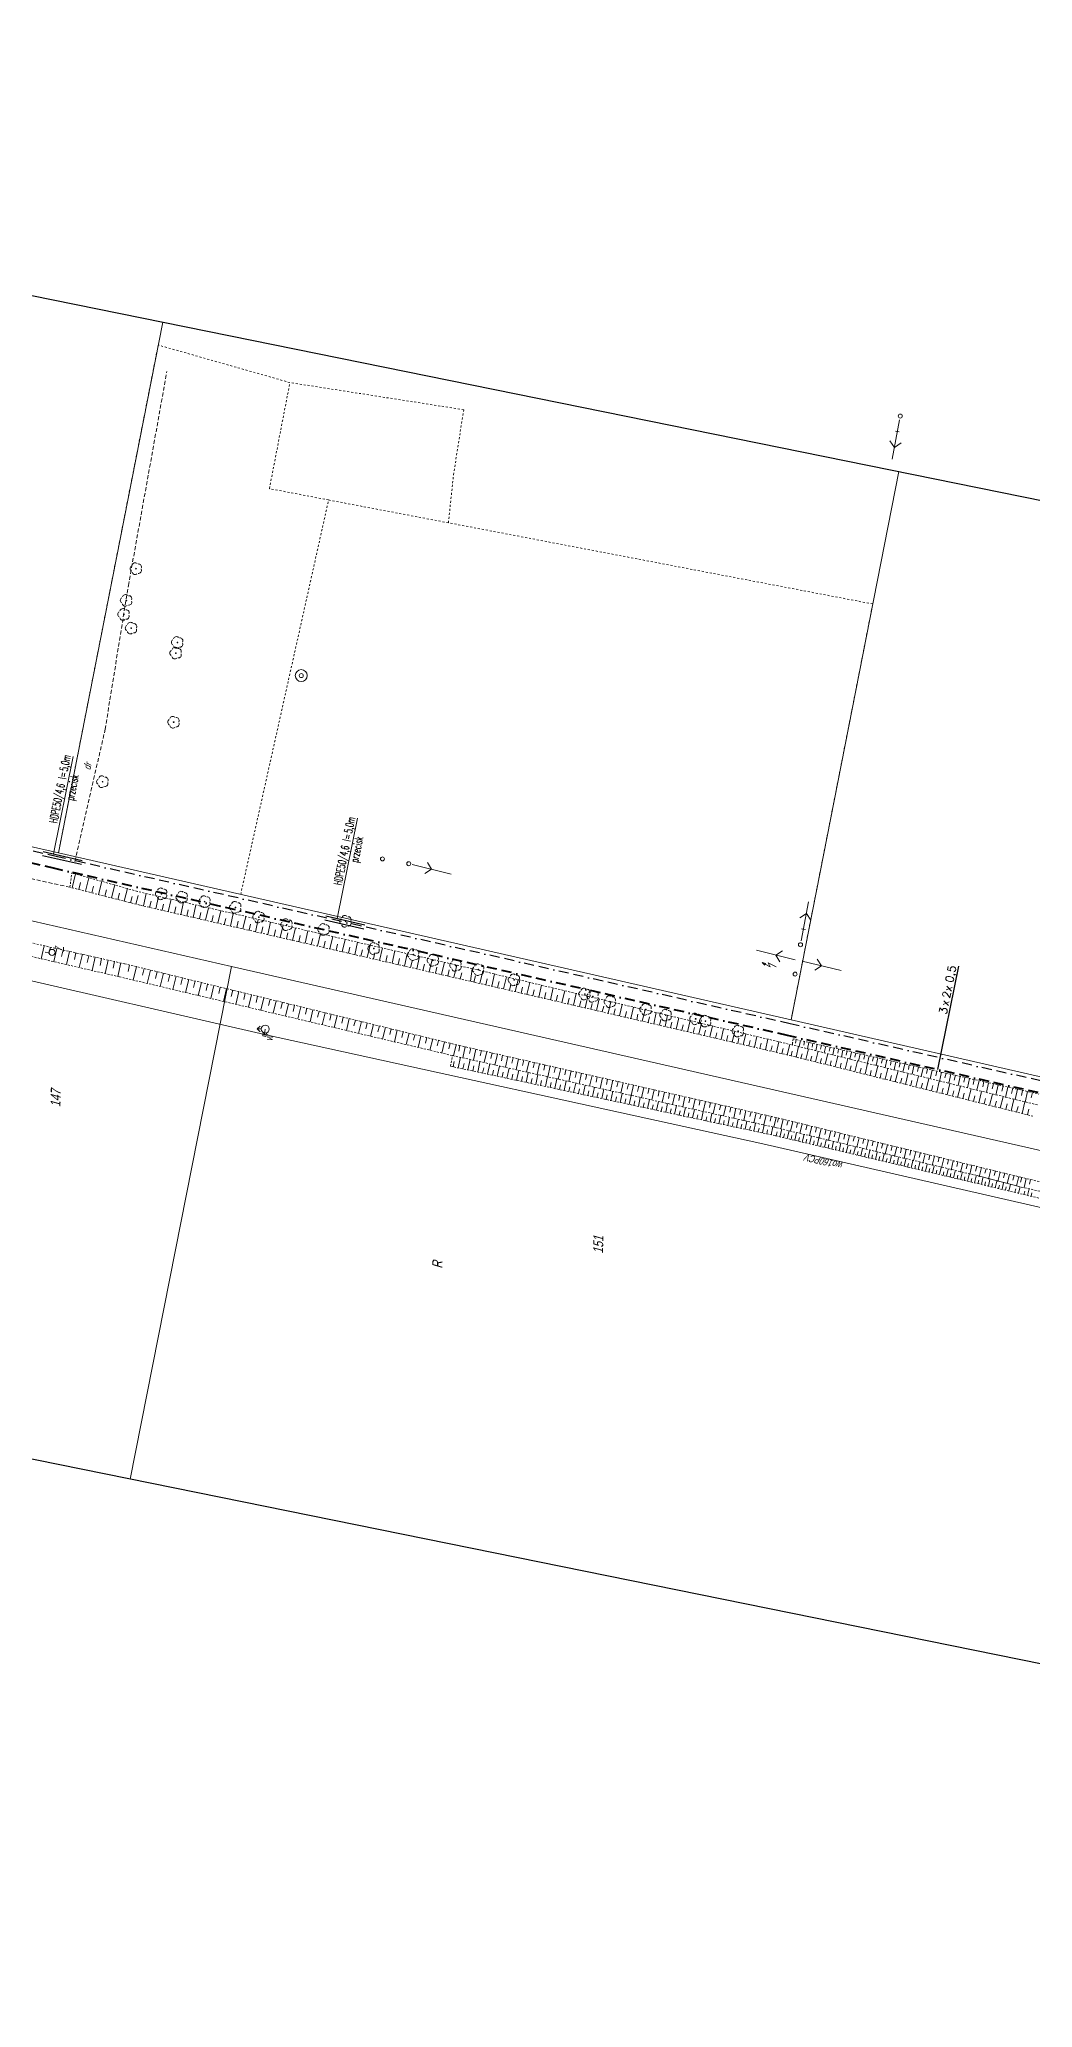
# Model space of a CAD drawing. Header units: millimetres. Extents: x 4848043 to 9699780, y 5827542 to 11659147.
# Drawn here: x 4851674 to 4851922.4, y 5828833.9 to 5829325.8 of the extents above; entities that cross this region are included whole.
import ezdxf
from ezdxf.enums import TextEntityAlignment as Align

# ---------------------------------------------------------------- set-up
doc = ezdxf.new("R2010")
doc.units = ezdxf.units.MM
doc.header["$MEASUREMENT"] = 0
for name, pattern in [('0', [0]), ('BORDER', [1.75, 0.5, -0.25, 0.5, -0.25, 0, -0.25]), ('GUZ', [1, 0.5, -0.5]), ('KOU', [1.5, 1, -0.5]), ('UPW', [0]), ('WSQ', [0.85, 0.5, -0.35])]:
    doc.linetypes.add(name, pattern=pattern)
doc.layers.get('0').update_dxf_attribs({"lineweight": 18})
for name, color, linetype, lineweight in [('EDZPD_L_0', 251, '0', 18), ('EDZTD_T_0', 7, '0', 25), ('EUZOU_T_0', 251, '0', 18), ('EUZPU_L_4', 251, 'GUZ', 18), ('SDROK_T_0', 250, '0', 18), ('SDRPK_L_1', 7, 'KOU', 18), ('SZNPM_T_0', 251, '0', 18), ('SZZPZ_T_0', 251, '0', 15), ('TEL kable doziemne proj.', 32, 'BORDER', 30), ('TEL rury', 6, 'Continuous', 30), ('TEL rury opis', 6, 'Continuous', 20), ('TES kable doziemne proj.', 4, 'BORDER', 40), ('UEEPA_T_2', 251, '0', 18), ('UEEPA_T_6', 250, '0', 18), ('UWWOA_T_0', 251, '0', 18), ('UWWOO_T_0', 251, '0', 18), ('UWWPA_T_0', 251, '0', 18), ('UWWPA_T_2', 251, '0', 18), ('UWWPO_L_0', 162, 'UPW', 18), ('WUKPS_L_1', 251, '0', 18), ('WUKPS_L_2', 251, '0', 18)]:
    doc.layers.add(name, color=color, linetype=linetype, lineweight=lineweight)
doc.layers.add('RYS layout', color=7, linetype='Continuous', lineweight=30, plot=False)
doc.layers.add('TES opisy kabli abon.', color=30, linetype='Continuous')
doc.layers.add('TES opisy kabli rozdz.', color=30, linetype='Continuous')
doc.styles.add('ROMANS', font='simplex.shx')
doc.styles.add('SIMPLEX', font='simplex.shx', dxfattribs={"width": 0.8, "height": 1.5})
doc.styles.get("Standard").update_dxf_attribs({"font": 'txt', "width": 0.8, "oblique": 15})

# ---------------------------------------------------------------- blocks, each defined once
blk = doc.blocks.new('OSM')
at = {"color": 0}
blk.add_line((0, 0.375), (0, 0.875), dxfattribs=at)
blk.add_circle((0, 0), 0.375, dxfattribs=at)
blk = doc.blocks.new('DLI')
at = {"color": 0}
blk.add_circle((0, 0), 0.045, dxfattribs=at)
for centre, start, end in [((-0.357, 0.116), 102.488, 221.918), ((0, 0.375), 30.487, 149.918), ((0.357, 0.116), -41.514, 77.916), ((-0.22, -0.303), 174.489, 293.916), ((0.22, -0.303), -113.512, 5.915)]:
    blk.add_arc(centre, 0.375, start, end, dxfattribs=at)
blk = doc.blocks.new('SLS')
at = {"color": 0}
blk.add_circle((0, 0), 0.25, dxfattribs=at)
blk.add_circle((0, 0), 0.25, dxfattribs=at)
blk = doc.blocks.new('PNN')
at = {"color": 0}
for p, q in [((0.4395, 0.01539), (5.4395, 0.01539)), ((2.9395, 0.01539), (2.2324, 0.72249)), ((2.9395, 0.01539), (2.2324, -0.69171))]:
    blk.add_line(p, q, dxfattribs=at)
blk = doc.blocks.new('PTR')
at = {"color": 0}
for p, q in [((0, 0.75), (0.3488, 1.44765)), ((0.5, 1), (0, 0.75)), ((0, 0), (0.5, 1)), ((0.5, 1.75), (0.1882, 1.4059)), ((0.5, 1.75), (0.4118, 1.2941))]:
    blk.add_line(p, q, dxfattribs=at)
blk = doc.blocks.new('PSN')
at = {"color": 0}
for p, q in [((1.97572, 0.247525), (1.97572, -0.252475)), ((3.97572, -0.002475), (3.26862, 0.704625)), ((0.47572, -0.002475), (5.47572, -0.002475)), ((3.97572, -0.002475), (3.26862, -0.709575))]:
    blk.add_line(p, q, dxfattribs=at)
blk = doc.blocks.new('ZAS')
at = {"color": 0}
for p, q in [((0.2, 0.2), (-0.2, 0.2)), ((-0.2, 0.2), (-0.2, -0.2)), ((0.2, -0.2), (0.2, 0.2)), ((-0.2, -0.2), (0.2, -0.2))]:
    blk.add_line(p, q, dxfattribs=at)
blk.add_circle((0, 0), 0.045, dxfattribs=at)
blk = doc.blocks.new('HYP')
at = {"color": 0}
for p, q in [((0, 1), (-0.35355, 0.64645)), ((0, 0.5), (0, 1)), ((0, 1), (0.35355, 0.64645))]:
    blk.add_line(p, q, dxfattribs=at)
blk.add_circle((0, 0), 0.5, dxfattribs=at)
blk = doc.blocks.new('STD')
at = {"color": 0}
for radius in [0.75, 0.25]:
    blk.add_circle((0, 0), radius, dxfattribs=at)
blk = doc.blocks.new('OB')
at = {"style": 'ROMANS', "width": 0.6}
blk.add_text('l=', height=2, dxfattribs=at).set_placement((9.86, 0.18))
for tag, p in [('OB_TYP', (8.68, 0.18)), ('OB_SW', (11.54, -2.76))]:
    blk.add_attdef(tag, text='', height=2, dxfattribs=at).set_placement(p, align=Align.RIGHT)
blk.add_attdef('OB_DL', (11.91, 0.18), '', height=2, dxfattribs=at)
blk = doc.blocks.new('KB-IWP')
at = {"style": 'SIMPLEX'}
for p in [(-1.22, 0.25), (0.64, 0.25)]:
    blk.add_text('x', height=1, dxfattribs=at).set_placement(p, align=Align.RIGHT)
at = {"style": 'SIMPLEX', "flags": 1}
blk.add_attdef('TYP-KAB', text='', height=0.5, dxfattribs=at).set_placement((-6.02, 0.25), align=Align.RIGHT)
at = {"style": 'SIMPLEX'}
for tag, p in [('POJ-KAB', (-2.13, 0.25)), ('DL-KAB', (-0.62, -1.25))]:
    blk.add_attdef(tag, text='', height=1, dxfattribs=at).set_placement(p, align=Align.RIGHT)
for tag, p in [('KONS-KAB', (-0.52, 0.25)), ('SR-ZYL', (2.12, 0.25)), ('SEP', (-0.02, -1.25))]:
    blk.add_attdef(tag, text='', height=1, dxfattribs=at).set_placement(p, align=Align.CENTER)
at = {"style": 'SIMPLEX', "flags": 1}
blk.add_attdef('REJ-SZAF', (6.39, 0.25), '', height=0.5, dxfattribs=at)
at = {"style": 'SIMPLEX'}
blk.add_attdef('DL-MON', (0.7, -1.25), '', height=1, dxfattribs=at)

msp = doc.modelspace()

# ---------------------------------------------------------------- linework, layer by layer
at = {"layer": 'EDZPD_L_0', "linetype": '0'}
for p, q in [((4851704.83, 5829255.17), (4851678.77, 5829122.52)), ((4851888.87, 5829217.84), (4851861.96, 5829080.8)), ((4851678.77, 5829122.52), (4851616.99, 5829136.58)), ((4851861.96, 5829080.8), (4851678.77, 5829122.52)), ((4851646.67, 5829111.37), (4851722.07, 5829094.18)), ((4851722.07, 5829094.18), (4851696.68, 5828966.02)), ((4851722.07, 5829094.18), (4851973.87, 5829036.84)), ((4852261.16, 5828989.88), (4851861.96, 5829080.8))]:
    msp.add_line(p, q, dxfattribs=at)
at = {"layer": 'EUZPU_L_4', "linetype": 'GUZ'}
for p, q in [((4851703.7, 5829249.45), (4851678.77, 5829122.52)), ((4851736.64, 5829240.08), (4851703.7, 5829249.45)), ((4851731.52, 5829213.57), (4851736.64, 5829240.08)), ((4851780.1, 5829233.29), (4851736.64, 5829240.08)), ((4851777.55, 5829217.01), (4851780.1, 5829233.29)), ((4851776.28, 5829205.03), (4851777.55, 5829217.01)), ((4851724.33, 5829112.14), (4851746.32, 5829210.73)), ((4851746.32, 5829210.73), (4851731.52, 5829213.57)), ((4851776.28, 5829205.03), (4851746.32, 5829210.73)), ((4851882.37, 5829184.75), (4851776.28, 5829205.03)), ((4851861.96, 5829080.8), (4851882.37, 5829184.75))]:
    msp.add_line(p, q, dxfattribs=at)
at = {"layer": 'RYS layout'}
msp.add_lwpolyline([(4851649.87, 5829266.32), (4852404.5, 5829113.25), (4852347.84, 5828833.94), (4851593.21, 5828987.01)], close=True, dxfattribs=at)
at = {"layer": 'SDRPK_L_1', "linetype": 'KOU'}
for p, q in [((4851696.25, 5829189.34), (4851705.88, 5829242.81)), ((4851690.44, 5829153.42), (4851696.25, 5829189.34)), ((4851682.89, 5829120.4), (4851690.44, 5829153.42)), ((4851681.64, 5829113.95), (4851671.62, 5829116.15))]:
    msp.add_line(p, q, dxfattribs=at)
at = {"layer": 'TEL kable doziemne proj.', "ltscale": 5}
msp.add_lwpolyline([(4852314.83, 5828977.65), (4852314.61, 5828976.68), (4852274.62, 5828985.78), (4852260.93, 5828988.91), (4851861.73, 5829079.83), (4851678.55, 5829121.54), (4851616.77, 5829135.61), (4851588.7, 5829141.99), (4851504.91, 5829161.07), (4851442.51, 5829175.29), (4851380.15, 5829189.5), (4851361.65, 5829193.71), (4851270.02, 5829214.57), (4851155.05, 5829240.77), (4851083.77, 5829257), (4851034.31, 5829268.27), (4850913.16, 5829295.85), (4850781.49, 5829325.85)], dxfattribs=at)
at = {"layer": 'TEL rury'}
for p, q in [((4851674.74, 5829121.9), (4851684.49, 5829119.68)), ((4851674.96, 5829122.87), (4851684.71, 5829120.65)), ((4851745.39, 5829105.81), (4851755.15, 5829103.59)), ((4851745.62, 5829106.78), (4851755.37, 5829104.56))]:
    msp.add_line(p, q, dxfattribs=at)
at = {"layer": 'TEL rury opis'}
for p, q in [((4851677.52, 5829122.29), (4851682.47, 5829146.66)), ((4851748.49, 5829106.13), (4851753.57, 5829131.17))]:
    msp.add_line(p, q, dxfattribs=at)
at = {"layer": 'TES kable doziemne proj.', "ltscale": 5}
msp.add_lwpolyline([(4852317.75, 5828976.99), (4852316.86, 5828973.09), (4852273.95, 5828982.86), (4852260.27, 5828985.98), (4851861.07, 5829076.9), (4851677.88, 5829118.62), (4851616.1, 5829132.68), (4851588.04, 5829139.07), (4851504.24, 5829158.14), (4851441.84, 5829172.36), (4851379.49, 5829186.58), (4851360.98, 5829190.79), (4851269.36, 5829211.65), (4851251.13, 5829215.8)], dxfattribs=at)
at = {"layer": 'TES opisy kabli rozdz.'}
msp.add_line((4851903.81, 5829094.26), (4851898.55, 5829068.36), dxfattribs=at)
at = {"layer": 'UWWPO_L_0', "linetype": 'UPW'}
for p, q in [((4851730.29, 5829077.13), (4851565.92, 5829114.89)), ((4851730.29, 5829077.13), (4851730.47, 5829078.51)), ((4851854.92, 5829049.82), (4851730.29, 5829077.13)), ((4851985.61, 5829019.85), (4851854.92, 5829049.82))]:
    msp.add_line(p, q, dxfattribs=at)
at = {"layer": 'WUKPS_L_1', "linetype": '0'}
for p, q in [((4851682.18, 5829113.82), (4851683.06, 5829117.26)), ((4851685.5, 5829112.96), (4851686.36, 5829116.32)), ((4851683.85, 5829113.39), (4851684.28, 5829115.1)), ((4851687.13, 5829112.55), (4851687.56, 5829114.2)), ((4851688.77, 5829112.12), (4851689.61, 5829115.4)), ((4851690.4, 5829111.71), (4851690.81, 5829113.32)), ((4851692.01, 5829111.3), (4851692.83, 5829114.51)), ((4851693.61, 5829110.89), (4851694.01, 5829112.46)), ((4851695.2, 5829110.48), (4851696, 5829113.61)), ((4851696.79, 5829110.07), (4851697.18, 5829111.61)), ((4851698.13, 5829109.73), (4851698.68, 5829111.88)), ((4851700, 5829109.28), (4851700.71, 5829112.39)), ((4851703.11, 5829108.56), (4851703.82, 5829111.67)), ((4851706.21, 5829107.83), (4851706.95, 5829110.95)), ((4851701.55, 5829108.91), (4851701.92, 5829110.46)), ((4851704.66, 5829108.19), (4851705.03, 5829109.75)), ((4851707.79, 5829107.48), (4851708.14, 5829109.03)), ((4851709.34, 5829107.11), (4851710.06, 5829110.24)), ((4851710.9, 5829106.76), (4851711.24, 5829108.32)), ((4851712.45, 5829106.39), (4851713.16, 5829109.52)), ((4851714, 5829106.05), (4851714.37, 5829107.6)), ((4851715.56, 5829105.68), (4851716.27, 5829108.81)), ((4851717.11, 5829105.33), (4851717.48, 5829106.89)), ((4851718.66, 5829104.96), (4851719.38, 5829108.09)), ((4851720.22, 5829104.62), (4851720.59, 5829106.17)), ((4851721.77, 5829104.25), (4851722.49, 5829107.38)), ((4851724.88, 5829103.53), (4851725.62, 5829106.64)), ((4851728.01, 5829102.82), (4851728.72, 5829105.92)), ((4851723.33, 5829103.9), (4851723.69, 5829105.45)), ((4851726.45, 5829103.18), (4851726.8, 5829104.74)), ((4851729.56, 5829102.47), (4851729.91, 5829104.02)), ((4851731.12, 5829102.1), (4851731.83, 5829105.21)), ((4851732.67, 5829101.75), (4851733.02, 5829103.31)), ((4851734.22, 5829101.39), (4851734.94, 5829104.49)), ((4851735.78, 5829101.04), (4851736.12, 5829102.59)), ((4851737.33, 5829100.67), (4851738.05, 5829103.78)), ((4851738.88, 5829100.32), (4851739.23, 5829101.88)), ((4851740.44, 5829099.95), (4851741.15, 5829103.06)), ((4851741.99, 5829099.61), (4851742.34, 5829101.16)), ((4851743.55, 5829099.24), (4851744.26, 5829102.35)), ((4851746.65, 5829098.52), (4851747.35, 5829101.63)), ((4851749.74, 5829097.81), (4851750.46, 5829100.92)), ((4851675.16, 5829099.34), (4851674.42, 5829096.09)), ((4851676.75, 5829098.99), (4851676.38, 5829097.36)), ((4851678.34, 5829098.62), (4851677.61, 5829095.36)), ((4851679.94, 5829098.27), (4851679.57, 5829096.62)), ((4851681.53, 5829097.91), (4851680.79, 5829094.62)), ((4851683.13, 5829097.56), (4851682.76, 5829095.9)), ((4851684.74, 5829097.19), (4851683.98, 5829093.88)), ((4851686.33, 5829096.84), (4851685.96, 5829095.17)), ((4851687.95, 5829096.47), (4851687.21, 5829093.12)), ((4851689.56, 5829096.1), (4851689.19, 5829094.43)), ((4851745.1, 5829098.89), (4851745.45, 5829100.44)), ((4851748.19, 5829098.18), (4851748.56, 5829099.73)), ((4851751.3, 5829097.46), (4851751.66, 5829099.01)), ((4851752.85, 5829097.09), (4851753.56, 5829100.2)), ((4851754.4, 5829096.74), (4851754.77, 5829098.3)), ((4851755.96, 5829096.38), (4851756.67, 5829099.48)), ((4851757.51, 5829096.03), (4851757.88, 5829097.58)), ((4851759.06, 5829095.66), (4851759.78, 5829098.77)), ((4851760.62, 5829095.31), (4851760.97, 5829096.87)), ((4851762.17, 5829094.95), (4851762.89, 5829098.05)), ((4851763.73, 5829094.6), (4851764.07, 5829096.15)), ((4851765.28, 5829094.23), (4851766, 5829097.34)), ((4851768.37, 5829093.53), (4851769.08, 5829096.62)), ((4851691.18, 5829095.75), (4851690.42, 5829092.39)), ((4851692.79, 5829095.38), (4851692.42, 5829093.69)), ((4851694.4, 5829095.02), (4851693.64, 5829091.63)), ((4851696.51, 5829094.54), (4851696.17, 5829092.92)), ((4851698.25, 5829094.11), (4851697.41, 5829090.76)), ((4851700.2, 5829093.63), (4851699.79, 5829091.96)), ((4851701.81, 5829093.24), (4851700.99, 5829089.9)), ((4851703.41, 5829092.85), (4851703, 5829091.18)), ((4851705, 5829092.47), (4851704.2, 5829089.16)), ((4851706.59, 5829092.08), (4851706.18, 5829090.42)), ((4851708.19, 5829091.69), (4851707.39, 5829088.4)), ((4851709.76, 5829091.3), (4851709.37, 5829089.67)), ((4851766.81, 5829093.88), (4851767.18, 5829095.44)), ((4851769.92, 5829093.17), (4851770.29, 5829094.72)), ((4851771.48, 5829092.82), (4851772.19, 5829095.91)), ((4851773.03, 5829092.45), (4851773.38, 5829094.01)), ((4851774.58, 5829092.1), (4851775.3, 5829095.19)), ((4851776.14, 5829091.74), (4851776.49, 5829093.29)), ((4851777.67, 5829091.39), (4851778.39, 5829094.48)), ((4851779.23, 5829091.02), (4851779.59, 5829092.57)), ((4851781.76, 5829090.44), (4851782.23, 5829093.59)), ((4851782.65, 5829090.24), (4851783.02, 5829091.77)), ((4851784.15, 5829089.89), (4851784.86, 5829092.96)), ((4851785.62, 5829089.55), (4851785.97, 5829091.08)), ((4851787.09, 5829089.2), (4851787.81, 5829092.27)), ((4851790.04, 5829088.53), (4851790.76, 5829091.55)), ((4851711.35, 5829090.91), (4851710.55, 5829087.65)), ((4851712.93, 5829090.52), (4851712.54, 5829088.89)), ((4851714.5, 5829090.14), (4851713.72, 5829086.91)), ((4851716.07, 5829089.75), (4851715.68, 5829088.13)), ((4851717.65, 5829089.38), (4851716.87, 5829086.15)), ((4851719.22, 5829088.99), (4851718.83, 5829087.38)), ((4851720.79, 5829088.6), (4851720.02, 5829085.42)), ((4851722.35, 5829088.24), (4851721.96, 5829086.64)), ((4851723.9, 5829087.85), (4851723.14, 5829084.68)), ((4851725.47, 5829087.46), (4851725.08, 5829085.89)), ((4851727.03, 5829087.09), (4851726.25, 5829083.94)), ((4851728.56, 5829086.7), (4851728.19, 5829085.15)), ((4851730.11, 5829086.34), (4851729.36, 5829083.21)), ((4851788.57, 5829088.85), (4851788.94, 5829090.39)), ((4851791.52, 5829088.18), (4851791.86, 5829089.69)), ((4851792.99, 5829087.83), (4851793.68, 5829090.86)), ((4851794.46, 5829087.49), (4851794.81, 5829089)), ((4851795.92, 5829087.16), (4851796.61, 5829090.17)), ((4851797.39, 5829086.82), (4851797.74, 5829088.31)), ((4851798.85, 5829086.47), (4851799.54, 5829089.46)), ((4851800.3, 5829086.14), (4851800.65, 5829087.64)), ((4851801.76, 5829085.8), (4851802.45, 5829088.77)), ((4851803.21, 5829085.47), (4851803.56, 5829086.95)), ((4851804.66, 5829085.13), (4851805.36, 5829088.07)), ((4851806.12, 5829084.8), (4851806.46, 5829086.25)), ((4851807.55, 5829084.45), (4851808.24, 5829087.38)), ((4851810.46, 5829083.78), (4851811.13, 5829086.71)), ((4851731.67, 5829085.95), (4851731.28, 5829084.4)), ((4851733.2, 5829085.58), (4851732.45, 5829082.47)), ((4851734.75, 5829085.19), (4851734.37, 5829083.66)), ((4851736.29, 5829084.83), (4851735.53, 5829081.76)), ((4851737.82, 5829084.46), (4851737.45, 5829082.92)), ((4851739.35, 5829084.07), (4851738.6, 5829081.02)), ((4851740.89, 5829083.7), (4851740.5, 5829082.19)), ((4851742.4, 5829083.34), (4851741.67, 5829080.31)), ((4851743.94, 5829082.97), (4851743.57, 5829081.46)), ((4851745.45, 5829082.58), (4851744.72, 5829079.57)), ((4851746.96, 5829082.21), (4851746.6, 5829080.72)), ((4851748.48, 5829081.85), (4851747.74, 5829078.86)), ((4851749.99, 5829081.48), (4851749.62, 5829079.99)), ((4851809.01, 5829084.13), (4851809.35, 5829085.58)), ((4851811.9, 5829083.46), (4851812.22, 5829084.91)), ((4851813.33, 5829083.11), (4851814, 5829086.02)), ((4851814.76, 5829082.78), (4851815.11, 5829084.22)), ((4851816.2, 5829082.44), (4851816.87, 5829085.33)), ((4851817.63, 5829082.11), (4851817.98, 5829083.55)), ((4851819.07, 5829081.79), (4851819.74, 5829084.66)), ((4851820.5, 5829081.44), (4851820.83, 5829082.88)), ((4851821.92, 5829081.12), (4851822.59, 5829083.97)), ((4851823.35, 5829080.79), (4851823.67, 5829082.21)), ((4851824.76, 5829080.47), (4851825.43, 5829083.29)), ((4851826.18, 5829080.14), (4851826.52, 5829081.53)), ((4851827.61, 5829079.79), (4851828.26, 5829082.62)), ((4851830.44, 5829079.14), (4851831.09, 5829081.95)), ((4851833.25, 5829078.49), (4851833.9, 5829081.28)), ((4851751.5, 5829081.11), (4851750.77, 5829078.15)), ((4851753.02, 5829080.75), (4851752.65, 5829079.27)), ((4851754.51, 5829080.38), (4851753.8, 5829077.43)), ((4851756, 5829080.01), (4851755.66, 5829078.54)), ((4851757.52, 5829079.65), (4851756.81, 5829076.72)), ((4851759.01, 5829079.28), (4851758.65, 5829077.83)), ((4851760.51, 5829078.91), (4851759.79, 5829076.02)), ((4851761.98, 5829078.57), (4851761.63, 5829077.11)), ((4851763.47, 5829078.2), (4851762.78, 5829075.31)), ((4851764.97, 5829077.83), (4851764.6, 5829076.4)), ((4851766.44, 5829077.47), (4851765.75, 5829074.62)), ((4851767.91, 5829077.1), (4851767.57, 5829075.69)), ((4851769.39, 5829076.75), (4851768.7, 5829073.91)), ((4851770.86, 5829076.39), (4851770.52, 5829074.97)), ((4851829.03, 5829079.47), (4851829.35, 5829080.88)), ((4851831.84, 5829078.82), (4851832.16, 5829080.21)), ((4851834.66, 5829078.17), (4851834.99, 5829079.54)), ((4851836.06, 5829077.84), (4851836.71, 5829080.61)), ((4851837.47, 5829077.52), (4851837.8, 5829078.89)), ((4851838.87, 5829077.19), (4851839.52, 5829079.94)), ((4851840.26, 5829076.87), (4851840.59, 5829078.24)), ((4851841.68, 5829076.54), (4851842.31, 5829079.27)), ((4851843.07, 5829076.22), (4851843.38, 5829077.57)), ((4851844.45, 5829075.89), (4851845.09, 5829078.6)), ((4851845.84, 5829075.57), (4851846.16, 5829076.92)), ((4851847.23, 5829075.24), (4851847.86, 5829077.95)), ((4851850, 5829074.59), (4851850.63, 5829077.28)), ((4851852.77, 5829073.96), (4851853.38, 5829076.63)), ((4851772.34, 5829076.04), (4851771.65, 5829073.21)), ((4851773.81, 5829075.67), (4851773.47, 5829074.28)), ((4851775.28, 5829075.31), (4851774.59, 5829072.52)), ((4851776.74, 5829074.96), (4851776.39, 5829073.57)), ((4851778.19, 5829074.6), (4851777.52, 5829071.83)), ((4851778.69, 5829068.81), (4851779.26, 5829071.44)), ((4851779.17, 5829074.36), (4851778.86, 5829072.98)), ((4851780.5, 5829074.05), (4851779.87, 5829071.31)), ((4851781.84, 5829073.75), (4851781.53, 5829072.38)), ((4851783.17, 5829073.45), (4851782.56, 5829070.72)), ((4851784.51, 5829073.14), (4851784.2, 5829071.79)), ((4851785.84, 5829072.86), (4851785.23, 5829070.11)), ((4851787.18, 5829072.56), (4851786.87, 5829071.18)), ((4851788.51, 5829072.25), (4851787.88, 5829069.52)), ((4851789.83, 5829071.95), (4851789.52, 5829070.59)), ((4851791.16, 5829071.64), (4851790.53, 5829068.94)), ((4851848.63, 5829074.92), (4851848.93, 5829076.27)), ((4851851.4, 5829074.29), (4851851.7, 5829075.62)), ((4851854.15, 5829073.64), (4851854.45, 5829074.98)), ((4851855.52, 5829073.32), (4851856.15, 5829075.97)), ((4851856.9, 5829073.01), (4851857.2, 5829074.33)), ((4851858.27, 5829072.69), (4851858.88, 5829075.32)), ((4851859.64, 5829072.36), (4851859.95, 5829073.68)), ((4851861, 5829072.06), (4851861.61, 5829074.67)), ((4851861.98, 5829071.82), (4851862.26, 5829072.94)), ((4851863.23, 5829075.88), (4851863.03, 5829074.94)), ((4851863.19, 5829071.52), (4851863.84, 5829074.13)), ((4851864.28, 5829075.64), (4851863.94, 5829074.11)), ((4851864.41, 5829071.22), (4851864.69, 5829072.35)), ((4851865.32, 5829075.42), (4851865.12, 5829074.46)), ((4851865.62, 5829070.92), (4851866.27, 5829073.54)), ((4851866.38, 5829075.18), (4851866.03, 5829073.59)), ((4851866.83, 5829070.61), (4851867.12, 5829071.75)), ((4851867.43, 5829074.94), (4851867.21, 5829073.97)), ((4851868.05, 5829070.31), (4851868.7, 5829072.94)), ((4851868.49, 5829074.7), (4851868.14, 5829073.09)), ((4851869.56, 5829074.47), (4851869.33, 5829073.49)), ((4851870.62, 5829074.23), (4851870.25, 5829072.57)), ((4851870.5, 5829069.69), (4851871.15, 5829072.34)), ((4851871.7, 5829073.99), (4851871.46, 5829072.99)), ((4851872.75, 5829073.75), (4851872.42, 5829072.03)), ((4851872.95, 5829069.08), (4851873.62, 5829071.73)), ((4851873.83, 5829073.51), (4851873.61, 5829072.49)), ((4851874.92, 5829073.27), (4851874.53, 5829071.52)), ((4851876, 5829073.03), (4851875.76, 5829071.99)), ((4851877.07, 5829072.77), (4851876.68, 5829071)), ((4851878.17, 5829072.53), (4851877.93, 5829071.5)), ((4851879.27, 5829072.29), (4851878.85, 5829070.46)), ((4851880.36, 5829072.03), (4851880.12, 5829071)), ((4851881.46, 5829071.79), (4851881.05, 5829069.96)), ((4851882.57, 5829071.55), (4851882.33, 5829070.48)), ((4851777.45, 5829069.07), (4851777.74, 5829070.4)), ((4851779.92, 5829068.54), (4851780.21, 5829069.86)), ((4851781.16, 5829068.28), (4851781.73, 5829070.89)), ((4851782.4, 5829068.02), (4851782.66, 5829069.32)), ((4851783.61, 5829067.76), (4851784.16, 5829070.35)), ((4851784.83, 5829067.5), (4851785.11, 5829068.79)), ((4851786.06, 5829067.23), (4851786.61, 5829069.81)), ((4851787.28, 5829066.97), (4851787.54, 5829068.25)), ((4851788.49, 5829066.71), (4851789.04, 5829069.26)), ((4851789.71, 5829066.45), (4851789.97, 5829067.72)), ((4851790.9, 5829066.21), (4851791.45, 5829068.74)), ((4851792.12, 5829065.95), (4851792.38, 5829067.2)), ((4851792.48, 5829071.34), (4851792.17, 5829069.99)), ((4851793.81, 5829071.04), (4851793.2, 5829068.35)), ((4851793.32, 5829065.68), (4851793.86, 5829068.2)), ((4851794.53, 5829065.42), (4851794.79, 5829066.68)), ((4851795.13, 5829070.73), (4851794.82, 5829069.4)), ((4851795.73, 5829065.16), (4851796.25, 5829067.65)), ((4851796.44, 5829070.45), (4851795.83, 5829067.76)), ((4851797.78, 5829070.15), (4851797.47, 5829068.79)), ((4851798.12, 5829064.66), (4851798.64, 5829067.13)), ((4851799.09, 5829069.84), (4851798.48, 5829067.17)), ((4851800.41, 5829069.54), (4851800.1, 5829068.2)), ((4851800.51, 5829064.16), (4851801.03, 5829066.61)), ((4851801.72, 5829069.24), (4851801.11, 5829066.59)), ((4851803.03, 5829068.95), (4851802.73, 5829067.62)), ((4851804.35, 5829068.65), (4851803.74, 5829066)), ((4851805.64, 5829068.35), (4851805.36, 5829067.03)), ((4851806.96, 5829068.06), (4851806.37, 5829065.41)), ((4851808.27, 5829067.76), (4851807.97, 5829066.44)), ((4851809.57, 5829067.46), (4851808.98, 5829064.83)), ((4851810.88, 5829067.17), (4851810.58, 5829065.86)), ((4851812.18, 5829066.87), (4851811.59, 5829064.24)), ((4851813.49, 5829066.56), (4851813.19, 5829065.27)), ((4851869.26, 5829070.01), (4851869.57, 5829071.16)), ((4851871.73, 5829069.39), (4851872.01, 5829070.56)), ((4851874.2, 5829068.78), (4851874.48, 5829069.96)), ((4851875.44, 5829068.46), (4851876.11, 5829071.13)), ((4851876.67, 5829068.16), (4851876.97, 5829069.35)), ((4851877.93, 5829067.83), (4851878.6, 5829070.52)), ((4851879.18, 5829067.53), (4851879.48, 5829068.75)), ((4851880.44, 5829067.21), (4851881.1, 5829069.92)), ((4851881.69, 5829066.91), (4851881.99, 5829068.12)), ((4851882.95, 5829066.59), (4851883.61, 5829069.29)), ((4851883.67, 5829071.29), (4851883.24, 5829069.38)), ((4851884.22, 5829066.28), (4851884.52, 5829067.52)), ((4851884.79, 5829071.05), (4851884.55, 5829069.96)), ((4851885.9, 5829070.79), (4851885.47, 5829068.84)), ((4851885.47, 5829065.96), (4851886.16, 5829068.67)), ((4851886.75, 5829065.64), (4851887.07, 5829066.89)), ((4851887.02, 5829070.55), (4851886.78, 5829069.46)), ((4851888.13, 5829070.29), (4851887.7, 5829068.3)), ((4851888.02, 5829065.31), (4851888.71, 5829068.06)), ((4851889.27, 5829070.05), (4851889.01, 5829068.94)), ((4851890.38, 5829069.79), (4851889.93, 5829067.76)), ((4851890.59, 5829064.69), (4851891.26, 5829067.44)), ((4851891.52, 5829069.53), (4851891.28, 5829068.42)), ((4851892.66, 5829069.29), (4851892.2, 5829067.2)), ((4851893.16, 5829064.04), (4851893.85, 5829066.77)), ((4851893.79, 5829069.03), (4851893.55, 5829067.88)), ((4851894.95, 5829068.77), (4851894.47, 5829066.64)), ((4851896.08, 5829068.51), (4851895.82, 5829067.36)), ((4851897.24, 5829068.25), (4851896.76, 5829066.1)), ((4851898.39, 5829067.99), (4851898.13, 5829066.83)), ((4851899.55, 5829067.73), (4851899.03, 5829065.38)), ((4851900.72, 5829067.47), (4851900.44, 5829066.29)), ((4851901.88, 5829067.21), (4851901.38, 5829064.96)), ((4851903.06, 5829066.95), (4851902.77, 5829065.75)), ((4851904.23, 5829066.69), (4851903.71, 5829064.39)), ((4851796.92, 5829064.92), (4851797.18, 5829066.16)), ((4851799.31, 5829064.4), (4851799.58, 5829065.63)), ((4851801.68, 5829063.9), (4851801.95, 5829065.11)), ((4851802.88, 5829063.63), (4851803.4, 5829066.06)), ((4851804.06, 5829063.39), (4851804.32, 5829064.59)), ((4851805.23, 5829063.13), (4851805.75, 5829065.54)), ((4851806.41, 5829062.89), (4851806.67, 5829064.09)), ((4851807.58, 5829062.63), (4851808.11, 5829065.02)), ((4851808.76, 5829062.39), (4851809.02, 5829063.56)), ((4851809.93, 5829062.13), (4851810.44, 5829064.5)), ((4851811.11, 5829061.89), (4851811.35, 5829063.06)), ((4851812.27, 5829061.63), (4851812.77, 5829063.98)), ((4851813.42, 5829061.39), (4851813.68, 5829062.56)), ((4851814.79, 5829066.28), (4851814.2, 5829063.67)), ((4851814.6, 5829061.12), (4851815.1, 5829063.48)), ((4851815.75, 5829060.88), (4851815.99, 5829062.04)), ((4851816.08, 5829065.98), (4851815.8, 5829064.68)), ((4851817.4, 5829065.7), (4851816.79, 5829063.09)), ((4851816.91, 5829060.64), (4851817.41, 5829062.95)), ((4851818.06, 5829060.38), (4851818.31, 5829061.54)), ((4851818.69, 5829065.39), (4851818.39, 5829064.1)), ((4851819.22, 5829060.14), (4851819.7, 5829062.43)), ((4851819.99, 5829065.09), (4851819.4, 5829062.5)), ((4851821.28, 5829064.81), (4851820.98, 5829063.51)), ((4851821.51, 5829059.66), (4851821.99, 5829061.93)), ((4851822.58, 5829064.5), (4851821.99, 5829061.93)), ((4851823.85, 5829064.22), (4851823.57, 5829062.92)), ((4851825.15, 5829063.92), (4851824.56, 5829061.35)), ((4851826.44, 5829063.63), (4851826.16, 5829062.36)), ((4851827.74, 5829063.33), (4851827.15, 5829060.78)), ((4851829.01, 5829063.05), (4851828.73, 5829061.77)), ((4851830.31, 5829062.74), (4851829.72, 5829060.21)), ((4851831.58, 5829062.46), (4851831.3, 5829061.19)), ((4851832.86, 5829062.18), (4851832.29, 5829059.63)), ((4851834.15, 5829061.88), (4851833.85, 5829060.62)), ((4851835.43, 5829061.59), (4851834.86, 5829059.06)), ((4851889.3, 5829065.01), (4851889.62, 5829066.27)), ((4851891.87, 5829064.37), (4851892.19, 5829065.64)), ((4851894.46, 5829063.72), (4851894.78, 5829065.01)), ((4851895.75, 5829063.4), (4851896.44, 5829066.16)), ((4851897.04, 5829063.07), (4851897.37, 5829064.39)), ((4851898.36, 5829062.75), (4851899.01, 5829065.38)), ((4851899.65, 5829062.43), (4851900, 5829063.74)), ((4851900.97, 5829062.08), (4851901.66, 5829064.87)), ((4851902.28, 5829061.76), (4851902.63, 5829063.09)), ((4851903.6, 5829061.44), (4851904.31, 5829064.24)), ((4851904.93, 5829061.09), (4851905.26, 5829062.47)), ((4851905.41, 5829066.42), (4851905.12, 5829065.21)), ((4851906.58, 5829066.16), (4851906.06, 5829063.81)), ((4851906.25, 5829060.77), (4851906.96, 5829063.6)), ((4851907.76, 5829065.9), (4851907.5, 5829064.67)), ((4851907.58, 5829060.44), (4851907.92, 5829061.82)), ((4851908.95, 5829065.62), (4851908.41, 5829063.21)), ((4851908.91, 5829060.1), (4851909.6, 5829062.87)), ((4851910.15, 5829065.36), (4851909.87, 5829064.1)), ((4851911.34, 5829065.1), (4851910.8, 5829062.67)), ((4851911.58, 5829059.43), (4851912.29, 5829062.22)), ((4851912.54, 5829064.82), (4851912.26, 5829063.56)), ((4851913.75, 5829064.55), (4851913.17, 5829062.01)), ((4851914.27, 5829058.76), (4851914.98, 5829061.59)), ((4851914.95, 5829064.27), (4851914.67, 5829063)), ((4851916.16, 5829064.01), (4851915.58, 5829061.44)), ((4851917.38, 5829063.73), (4851917.1, 5829062.43)), ((4851918.6, 5829063.47), (4851918.01, 5829060.86)), ((4851919.83, 5829063.19), (4851919.53, 5829061.87)), ((4851921.05, 5829062.9), (4851920.46, 5829060.27)), ((4851922.28, 5829062.64), (4851921.98, 5829061.31)), ((4851820.36, 5829059.9), (4851820.6, 5829061.04)), ((4851822.65, 5829059.4), (4851822.89, 5829060.54)), ((4851823.78, 5829059.16), (4851824.26, 5829061.43)), ((4851824.94, 5829058.92), (4851825.18, 5829060.04)), ((4851826.08, 5829058.68), (4851826.54, 5829060.91)), ((4851827.19, 5829058.44), (4851827.43, 5829059.55)), ((4851828.33, 5829058.2), (4851828.81, 5829060.41)), ((4851829.46, 5829057.96), (4851829.7, 5829059.05)), ((4851830.6, 5829057.72), (4851831.06, 5829059.91)), ((4851831.71, 5829057.48), (4851831.95, 5829058.57)), ((4851832.83, 5829057.24), (4851833.31, 5829059.41)), ((4851833.97, 5829057), (4851834.19, 5829058.07)), ((4851835.08, 5829056.76), (4851835.54, 5829058.91)), ((4851836.2, 5829056.52), (4851836.42, 5829057.59)), ((4851836.7, 5829061.29), (4851836.42, 5829060.03)), ((4851837.31, 5829056.28), (4851837.77, 5829058.41)), ((4851837.98, 5829061.01), (4851837.41, 5829058.5)), ((4851838.41, 5829056.04), (4851838.65, 5829057.09)), ((4851839.25, 5829060.72), (4851838.97, 5829059.47)), ((4851839.53, 5829055.8), (4851839.98, 5829057.93)), ((4851840.53, 5829060.42), (4851839.96, 5829057.93)), ((4851840.62, 5829055.56), (4851840.86, 5829056.61)), ((4851841.8, 5829060.14), (4851841.52, 5829058.88)), ((4851841.74, 5829055.32), (4851842.18, 5829057.43)), ((4851843.08, 5829059.86), (4851842.51, 5829057.37)), ((4851843.93, 5829054.86), (4851844.39, 5829056.95)), ((4851844.35, 5829059.57), (4851844.07, 5829058.32)), ((4851845.61, 5829059.27), (4851845.04, 5829056.8)), ((4851846.88, 5829058.99), (4851846.6, 5829057.75)), ((4851848.14, 5829058.71), (4851847.6, 5829056.23)), ((4851849.41, 5829058.42), (4851849.13, 5829057.19)), ((4851850.67, 5829058.12), (4851850.13, 5829055.67)), ((4851851.94, 5829057.84), (4851851.66, 5829056.62)), ((4851853.2, 5829057.55), (4851852.64, 5829055.1)), ((4851854.45, 5829057.27), (4851854.17, 5829056.04)), ((4851855.71, 5829056.99), (4851855.17, 5829054.54)), ((4851856.96, 5829056.69), (4851856.7, 5829055.47)), ((4851910.25, 5829059.78), (4851910.59, 5829061.15)), ((4851912.94, 5829059.11), (4851913.28, 5829060.5)), ((4851915.62, 5829058.42), (4851915.99, 5829059.85)), ((4851916.98, 5829058.1), (4851917.69, 5829060.94)), ((4851918.35, 5829057.75), (4851918.7, 5829059.19)), ((4851919.71, 5829057.41), (4851920.42, 5829060.3)), ((4851921.08, 5829057.06), (4851921.43, 5829058.52)), ((4851842.83, 5829055.1), (4851843.05, 5829056.14)), ((4851845.03, 5829054.62), (4851845.26, 5829055.66)), ((4851846.12, 5829054.38), (4851846.58, 5829056.45)), ((4851847.22, 5829054.16), (4851847.44, 5829055.18)), ((4851848.31, 5829053.92), (4851848.75, 5829055.97)), ((4851849.39, 5829053.68), (4851849.61, 5829054.72)), ((4851850.49, 5829053.46), (4851850.92, 5829055.5)), ((4851851.56, 5829053.22), (4851851.78, 5829054.24)), ((4851852.66, 5829052.98), (4851853.07, 5829055.02)), ((4851853.73, 5829052.76), (4851853.95, 5829053.76)), ((4851854.81, 5829052.53), (4851855.23, 5829054.54)), ((4851855.89, 5829052.31), (4851856.08, 5829053.3)), ((4851856.94, 5829052.07), (4851857.38, 5829054.06)), ((4851858.22, 5829056.4), (4851857.68, 5829053.97)), ((4851858.2, 5829051.8), (4851858.44, 5829052.78)), ((4851858.8, 5829056.27), (4851858.54, 5829055.2)), ((4851859.13, 5829051.57), (4851859.61, 5829053.52)), ((4851859.99, 5829055.97), (4851859.41, 5829053.58)), ((4851860.07, 5829051.35), (4851860.31, 5829052.33)), ((4851861.19, 5829055.69), (4851860.89, 5829054.5)), ((4851861.01, 5829051.13), (4851861.46, 5829053.09)), ((4851862.38, 5829055.39), (4851861.78, 5829053)), ((4851861.94, 5829050.92), (4851862.18, 5829051.87)), ((4851862.88, 5829050.7), (4851863.33, 5829052.63)), ((4851863.56, 5829055.11), (4851863.28, 5829053.91)), ((4851864.75, 5829054.83), (4851864.17, 5829052.42)), ((4851864.73, 5829050.25), (4851865.19, 5829052.18)), ((4851865.95, 5829054.53), (4851865.65, 5829053.33)), ((4851867.12, 5829054.25), (4851866.54, 5829051.86)), ((4851866.58, 5829049.81), (4851867.04, 5829051.73)), ((4851868.32, 5829053.94), (4851868.02, 5829052.75)), ((4851869.49, 5829053.66), (4851868.91, 5829051.27)), ((4851870.69, 5829053.38), (4851870.39, 5829052.19)), ((4851871.86, 5829053.08), (4851871.28, 5829050.69)), ((4851873.06, 5829052.8), (4851872.76, 5829051.6)), ((4851874.23, 5829052.5), (4851873.65, 5829050.13)), ((4851875.43, 5829052.22), (4851875.13, 5829051.02)), ((4851876.6, 5829051.94), (4851876.02, 5829049.55)), ((4851863.81, 5829050.48), (4851864.03, 5829051.44)), ((4851865.67, 5829050.03), (4851865.88, 5829050.99)), ((4851867.52, 5829049.6), (4851867.74, 5829050.55)), ((4851868.44, 5829049.38), (4851868.89, 5829051.27)), ((4851869.35, 5829049.17), (4851869.59, 5829050.1)), ((4851870.27, 5829048.95), (4851870.72, 5829050.84)), ((4851871.2, 5829048.73), (4851871.42, 5829049.67)), ((4851872.12, 5829048.52), (4851872.55, 5829050.39)), ((4851873.04, 5829048.3), (4851873.25, 5829049.24)), ((4851873.95, 5829048.08), (4851874.39, 5829049.96)), ((4851874.87, 5829047.87), (4851875.09, 5829048.8)), ((4851875.77, 5829047.65), (4851876.22, 5829049.5)), ((4851876.68, 5829047.43), (4851876.9, 5829048.35)), ((4851877.8, 5829051.63), (4851877.5, 5829050.46)), ((4851877.6, 5829047.22), (4851878.03, 5829049.07)), ((4851878.97, 5829051.35), (4851878.39, 5829048.98)), ((4851878.52, 5829047), (4851878.73, 5829047.92)), ((4851879.41, 5829046.79), (4851879.84, 5829048.62)), ((4851880.15, 5829051.07), (4851879.87, 5829049.88)), ((4851880.33, 5829046.57), (4851880.54, 5829047.49)), ((4851881.34, 5829050.77), (4851880.76, 5829048.4)), ((4851881.22, 5829046.35), (4851881.66, 5829048.19)), ((4851882.14, 5829046.14), (4851882.34, 5829047.05)), ((4851882.52, 5829050.49), (4851882.22, 5829049.3)), ((4851883.04, 5829045.94), (4851883.47, 5829047.75)), ((4851883.69, 5829050.19), (4851883.11, 5829047.84)), ((4851884.87, 5829049.91), (4851884.59, 5829048.73)), ((4851884.83, 5829045.51), (4851885.26, 5829047.32)), ((4851886.06, 5829049.63), (4851885.48, 5829047.26)), ((4851886.64, 5829045.08), (4851887.05, 5829046.89)), ((4851887.24, 5829049.33), (4851886.94, 5829048.15)), ((4851888.41, 5829049.04), (4851887.83, 5829046.69)), ((4851889.59, 5829048.76), (4851889.31, 5829047.59)), ((4851890.76, 5829048.48), (4851890.2, 5829046.11)), ((4851891.94, 5829048.18), (4851891.66, 5829047.01)), ((4851893.11, 5829047.9), (4851892.55, 5829045.55)), ((4851894.29, 5829047.62), (4851894.01, 5829046.44)), ((4851895.46, 5829047.32), (4851894.9, 5829044.99)), ((4851896.64, 5829047.04), (4851896.36, 5829045.86)), ((4851883.93, 5829045.72), (4851884.15, 5829046.62)), ((4851885.73, 5829045.29), (4851885.94, 5829046.19)), ((4851887.54, 5829044.86), (4851887.73, 5829045.76)), ((4851888.44, 5829044.66), (4851888.85, 5829046.44)), ((4851889.31, 5829044.45), (4851889.53, 5829045.34)), ((4851890.21, 5829044.23), (4851890.64, 5829046)), ((4851891.1, 5829044.02), (4851891.32, 5829044.91)), ((4851892, 5829043.82), (4851892.41, 5829045.59)), ((4851892.88, 5829043.6), (4851893.09, 5829044.48)), ((4851893.77, 5829043.39), (4851894.18, 5829045.16)), ((4851894.65, 5829043.19), (4851894.87, 5829044.07)), ((4851895.55, 5829042.98), (4851895.96, 5829044.73)), ((4851896.42, 5829042.76), (4851896.64, 5829043.64)), ((4851897.81, 5829046.76), (4851897.25, 5829044.41)), ((4851897.32, 5829042.56), (4851897.73, 5829044.3)), ((4851898.2, 5829042.35), (4851898.39, 5829043.23)), ((4851898.99, 5829046.48), (4851898.71, 5829045.3)), ((4851899.07, 5829042.13), (4851899.48, 5829043.87)), ((4851900.16, 5829046.17), (4851899.6, 5829043.84)), ((4851899.95, 5829041.94), (4851900.16, 5829042.79)), ((4851900.82, 5829041.72), (4851901.24, 5829043.46)), ((4851901.34, 5829045.89), (4851901.06, 5829044.72)), ((4851901.7, 5829041.53), (4851901.92, 5829042.38)), ((4851902.51, 5829045.61), (4851901.95, 5829043.28)), ((4851902.58, 5829041.31), (4851902.99, 5829043.02)), ((4851903.69, 5829045.33), (4851903.41, 5829044.16)), ((4851903.45, 5829041.1), (4851903.67, 5829041.95)), ((4851904.86, 5829045.03), (4851904.28, 5829042.7)), ((4851904.33, 5829040.9), (4851904.74, 5829042.59)), ((4851906.04, 5829044.75), (4851905.74, 5829043.59)), ((4851906.08, 5829040.49), (4851906.47, 5829042.18)), ((4851907.19, 5829044.47), (4851906.63, 5829042.14)), ((4851908.37, 5829044.19), (4851908.09, 5829043.01)), ((4851909.54, 5829043.89), (4851908.98, 5829041.58)), ((4851910.7, 5829043.61), (4851910.42, 5829042.45)), ((4851911.87, 5829043.33), (4851911.31, 5829041.01)), ((4851913.05, 5829043.04), (4851912.77, 5829041.89)), ((4851914.21, 5829042.76), (4851913.64, 5829040.43)), ((4851915.38, 5829042.46), (4851915.1, 5829041.31)), ((4851916.56, 5829042.18), (4851915.99, 5829039.87)), ((4851917.71, 5829041.9), (4851917.43, 5829040.75)), ((4851905.21, 5829040.68), (4851905.4, 5829041.54)), ((4851906.94, 5829040.27), (4851907.13, 5829041.13)), ((4851907.82, 5829040.08), (4851908.21, 5829041.75)), ((4851908.67, 5829039.86), (4851908.89, 5829040.72)), ((4851909.55, 5829039.67), (4851909.94, 5829041.34)), ((4851910.41, 5829039.47), (4851910.6, 5829040.29)), ((4851911.28, 5829039.26), (4851911.67, 5829040.93)), ((4851912.14, 5829039.06), (4851912.33, 5829039.88)), ((4851913, 5829038.84), (4851913.38, 5829040.5)), ((4851913.85, 5829038.65), (4851914.05, 5829039.47)), ((4851914.71, 5829038.45), (4851915.1, 5829040.09)), ((4851915.56, 5829038.24), (4851915.76, 5829039.06)), ((4851916.42, 5829038.04), (4851916.81, 5829039.68)), ((4851917.9, 5829037.7), (4851918.13, 5829038.57)), ((4851918.89, 5829041.62), (4851918.32, 5829039.31)), ((4851918.83, 5829037.48), (4851919.24, 5829039.09)), ((4851919.64, 5829041.43), (4851919.36, 5829040.27)), ((4851920.19, 5829037.16), (4851920.38, 5829037.97)), ((4851920.76, 5829041.17), (4851920.22, 5829038.88)), ((4851921.08, 5829036.94), (4851921.47, 5829038.59)), ((4851921.85, 5829040.91), (4851921.59, 5829039.77)), ((4851921.98, 5829036.72), (4851922.17, 5829037.56))]:
    msp.add_line(p, q, dxfattribs=at)
at = {"layer": 'WUKPS_L_2', "linetype": 'WSQ'}
for p, q in [((4851681.64, 5829113.95), (4851682.12, 5829117.52)), ((4851698.5, 5829112.9), (4851682.12, 5829117.52)), ((4851695.38, 5829094.8), (4851604.57, 5829115.16)), ((4851694, 5829091.56), (4851604.58, 5829112.22)), ((4851699.1, 5829109.47), (4851681.64, 5829113.95)), ((4851782.23, 5829093.59), (4851698.5, 5829112.9)), ((4851781.76, 5829090.44), (4851699.1, 5829109.47)), ((4851694, 5829091.56), (4851777.28, 5829071.89)), ((4851779.17, 5829074.36), (4851695.32, 5829094.82)), ((4851782.23, 5829093.59), (4851862.28, 5829074.52)), ((4851861.96, 5829071.82), (4851781.76, 5829090.44)), ((4851776.78, 5829069.22), (4851777.28, 5829071.89)), ((4851858.29, 5829053.84), (4851777.64, 5829071.81)), ((4851858.22, 5829056.4), (4851779.17, 5829074.36)), ((4851922.44, 5829056.72), (4851861.96, 5829071.82)), ((4851862.35, 5829075.11), (4851862.28, 5829074.52)), ((4851923.53, 5829059.56), (4851862.28, 5829074.52)), ((4851862.45, 5829076.05), (4851862.35, 5829075.11)), ((4851862.45, 5829076.05), (4851923.94, 5829062.27)), ((4851857.94, 5829051.87), (4851776.78, 5829069.22)), ((4851918.13, 5829037.63), (4851857.94, 5829051.87)), ((4851919.44, 5829041.47), (4851858.22, 5829056.4)), ((4851858.29, 5829053.84), (4851907.83, 5829042.04)), ((4852002.49, 5829017.7), (4851918.13, 5829037.63)), ((4851918.68, 5829039.22), (4852002.73, 5829019.96)), ((4852003.45, 5829021.91), (4851919.44, 5829041.47))]:
    msp.add_line(p, q, dxfattribs=at)
at = {"layer": 'WUKPS_L_2', "linetype": '0'}
for p, q in [((4851777.64, 5829071.81), (4851777.28, 5829071.89)), ((4851862.28, 5829074.58), (4851862.35, 5829075.11)), ((4851907.83, 5829042.04), (4851918.68, 5829039.22))]:
    msp.add_line(p, q, dxfattribs=at)

# ---------------------------------------------------------------- block references
at = {"layer": 'SZNPM_T_0', "xscale": 2, "yscale": 2, "zscale": 2, "rotation": 88.97723720235952}
msp.add_blockref('OSM', (4851677.17, 5829097.66), dxfattribs=at)
at = {"layer": 'SZZPZ_T_0', "xscale": 2, "yscale": 2, "zscale": 2, "rotation": 88.97723720235952}
for p in [(4851698.16, 5829193.56), (4851695.74, 5829185.63), (4851695.1, 5829182.12), (4851696.98, 5829178.7), (4851708.51, 5829175.12), (4851708.13, 5829172.46), (4851707.58, 5829155.19), (4851689.81, 5829140.32), (4851704.53, 5829112.3), (4851709.64, 5829111.47), (4851715.32, 5829110.36), (4851723.04, 5829108.91), (4851728.85, 5829106.48), (4851735.84, 5829104.58), (4851750.58, 5829105.41), (4851745.1, 5829103.39), (4851757.64, 5829098.63), (4851767.53, 5829097.11), (4851772.43, 5829095.68), (4851778.09, 5829094.4), (4851783.79, 5829093.36), (4851792.7, 5829090.8), (4851810.38, 5829087.26), (4851812.37, 5829086.67), (4851816.69, 5829085.35), (4851825.64, 5829083.41), (4851830.65, 5829081.98), (4851838.1, 5829081.05), (4851840.53, 5829080.48), (4851848.72, 5829077.98)]:
    msp.add_blockref('DLI', p, dxfattribs=at)
at = {"layer": 'TEL rury opis', "rotation": 78.53388413684273}
for p in [(4851678.85, 5829131.1), (4851749.96, 5829115.6)]:
    msp.add_blockref('OB', p, dxfattribs=at).add_auto_attribs({'OB_TYP': 'HDPE50/4,6', 'OB_DL': '5,0m', 'OB_SW': 'przecisk'})
at = {"layer": 'TES opisy kabli abon.', "linetype": 'Continuous'}
ref = msp.add_blockref('KB-IWP', (4851902.5, 5829087.83), dxfattribs=dict(at, xscale=1.999999999546575, yscale=1.999999999546575, zscale=1.999999999546575, rotation=78.5338841302297))
ref.add_attrib('POJ-KAB', '3', dxfattribs={"layer": '0', "height": 2, "rotation": 78.5339, "style": 'SIMPLEX'}).set_placement((4851901.16, 5829083.75), align=Align.RIGHT)
ref.add_attrib('KONS-KAB', '2', dxfattribs={"layer": '0', "height": 2, "rotation": 78.5339, "style": 'SIMPLEX'}).set_placement((4851901.81, 5829086.91), align=Align.CENTER)
ref.add_attrib('SR-ZYL', '0,5', dxfattribs={"layer": '0', "height": 2, "rotation": 78.5339, "style": 'SIMPLEX'}).set_placement((4851902.85, 5829092.08), align=Align.CENTER)
at = {"layer": 'UEEPA_T_2'}
for name, p, xscale, yscale, zscale, rotation in [('SLS', (4851759.78, 5829121.03), 2, 2, 2, 88.97723720235952), ('PNN', (4851766.36, 5829119.83), 2.000000000234933, 2.000000000234933, 2.000000000234933, 346.0372372127499), ('SLS', (4851766.36, 5829119.83), 2, 2, 2, 88.97723720235952), ('PNN', (4851863.84, 5829095.61), 2.000000000234933, 2.000000000234933, 2.000000000234933, 166.0372372127499), ('PNN', (4851863.84, 5829095.61), 2.000000000234933, 2.000000000234933, 2.000000000234933, 166.0372372127499), ('PNN', (4851863.84, 5829095.61), 2.000000000413602, 2.000000000413602, 2.000000000413602, 346.8272371935035), ('SLS', (4851862.96, 5829092.23), 2, 2, 2, 88.97723720235952)]:
    msp.add_blockref(name, p, dxfattribs=dict(at, xscale=xscale, yscale=yscale, zscale=zscale, rotation=rotation))
at = {"layer": 'UEEPA_T_6'}
for name, p, xscale, yscale, zscale, rotation in [('PSN', (4851889.27, 5829231.7), 2.00000000040044, 2.00000000040044, 2.00000000040044, 259.2972372073272), ('SLS', (4851889.27, 5829231.7), 2, 2, 2, 88.97723720235952), ('PSN', (4851864.31, 5829099.58), 2.000000000400442, 2.000000000400442, 2.000000000400442, 79.29723720732711), ('SLS', (4851864.31, 5829099.58), 2, 2, 2, 88.97723720235952), ('PTR', (4851858.21, 5829094.05), 2, 2, 2, 88.97723720235952)]:
    msp.add_blockref(name, p, dxfattribs=dict(at, xscale=xscale, yscale=yscale, zscale=zscale, rotation=rotation))
at = {"layer": 'UWWPA_T_0'}
for name, p, xscale, yscale, zscale, rotation in [('HYP', (4851730.47, 5829078.51), 2, 2, 2, 88.97723720235952), ('ZAS', (4851730.29, 5829077.13), 2.000000000414091, 2.000000000414091, 2.000000000414091, 170.8472372108605)]:
    msp.add_blockref(name, p, dxfattribs=dict(at, xscale=xscale, yscale=yscale, zscale=zscale, rotation=rotation))
at = {"layer": 'UWWPA_T_2', "xscale": 2, "yscale": 2, "zscale": 2, "rotation": 88.97723720235952}
msp.add_blockref('STD', (4851739.49, 5829166.84), dxfattribs=at)

# ---------------------------------------------------------------- texts
at = {"layer": 'EDZTD_T_0', "char_height": 2.48, "rotation": 88.9772, "line_spacing_factor": 0.82}
for s, insert, attachment_point in [('147', (4851676.86, 5829063.44), 3), ('151', (4851813.76, 5829024.59), 5)]:
    msp.add_mtext(s, dxfattribs=dict(at, insert=insert, attachment_point=attachment_point))
at = {"layer": 'EUZOU_T_0', "insert": (4851773.51, 5829019.61), "char_height": 2.5, "attachment_point": 5, "rotation": 88.9772, "line_spacing_factor": 0.82}
msp.add_mtext('R', dxfattribs=at)
at = {"layer": 'SDROK_T_0', "insert": (4851685.16, 5829144.37), "char_height": 1.8, "attachment_point": 2, "rotation": 77.118, "line_spacing_factor": 0.82}
msp.add_mtext('dr', dxfattribs=at)
at = {"layer": 'SZNPM_T_0', "insert": (4851677.85, 5829097.95), "char_height": 1.8, "attachment_point": 1, "rotation": 88.9772, "line_spacing_factor": 0.82}
msp.add_mtext('{\\L7}\\P', dxfattribs=at)
at = {"layer": 'UWWOA_T_0', "insert": (4851730.53, 5829076.89), "char_height": 1.8, "attachment_point": 3, "rotation": 88.9772, "line_spacing_factor": 0.82}
msp.add_mtext('w', dxfattribs=at)
at = {"layer": 'UWWOO_T_0', "insert": (4851870.42, 5829046.27), "char_height": 1.8, "attachment_point": 8, "rotation": 167.0834, "line_spacing_factor": 0.82}
msp.add_mtext('wo160PCV', dxfattribs=at)

doc.saveas('drawing.dxf')
